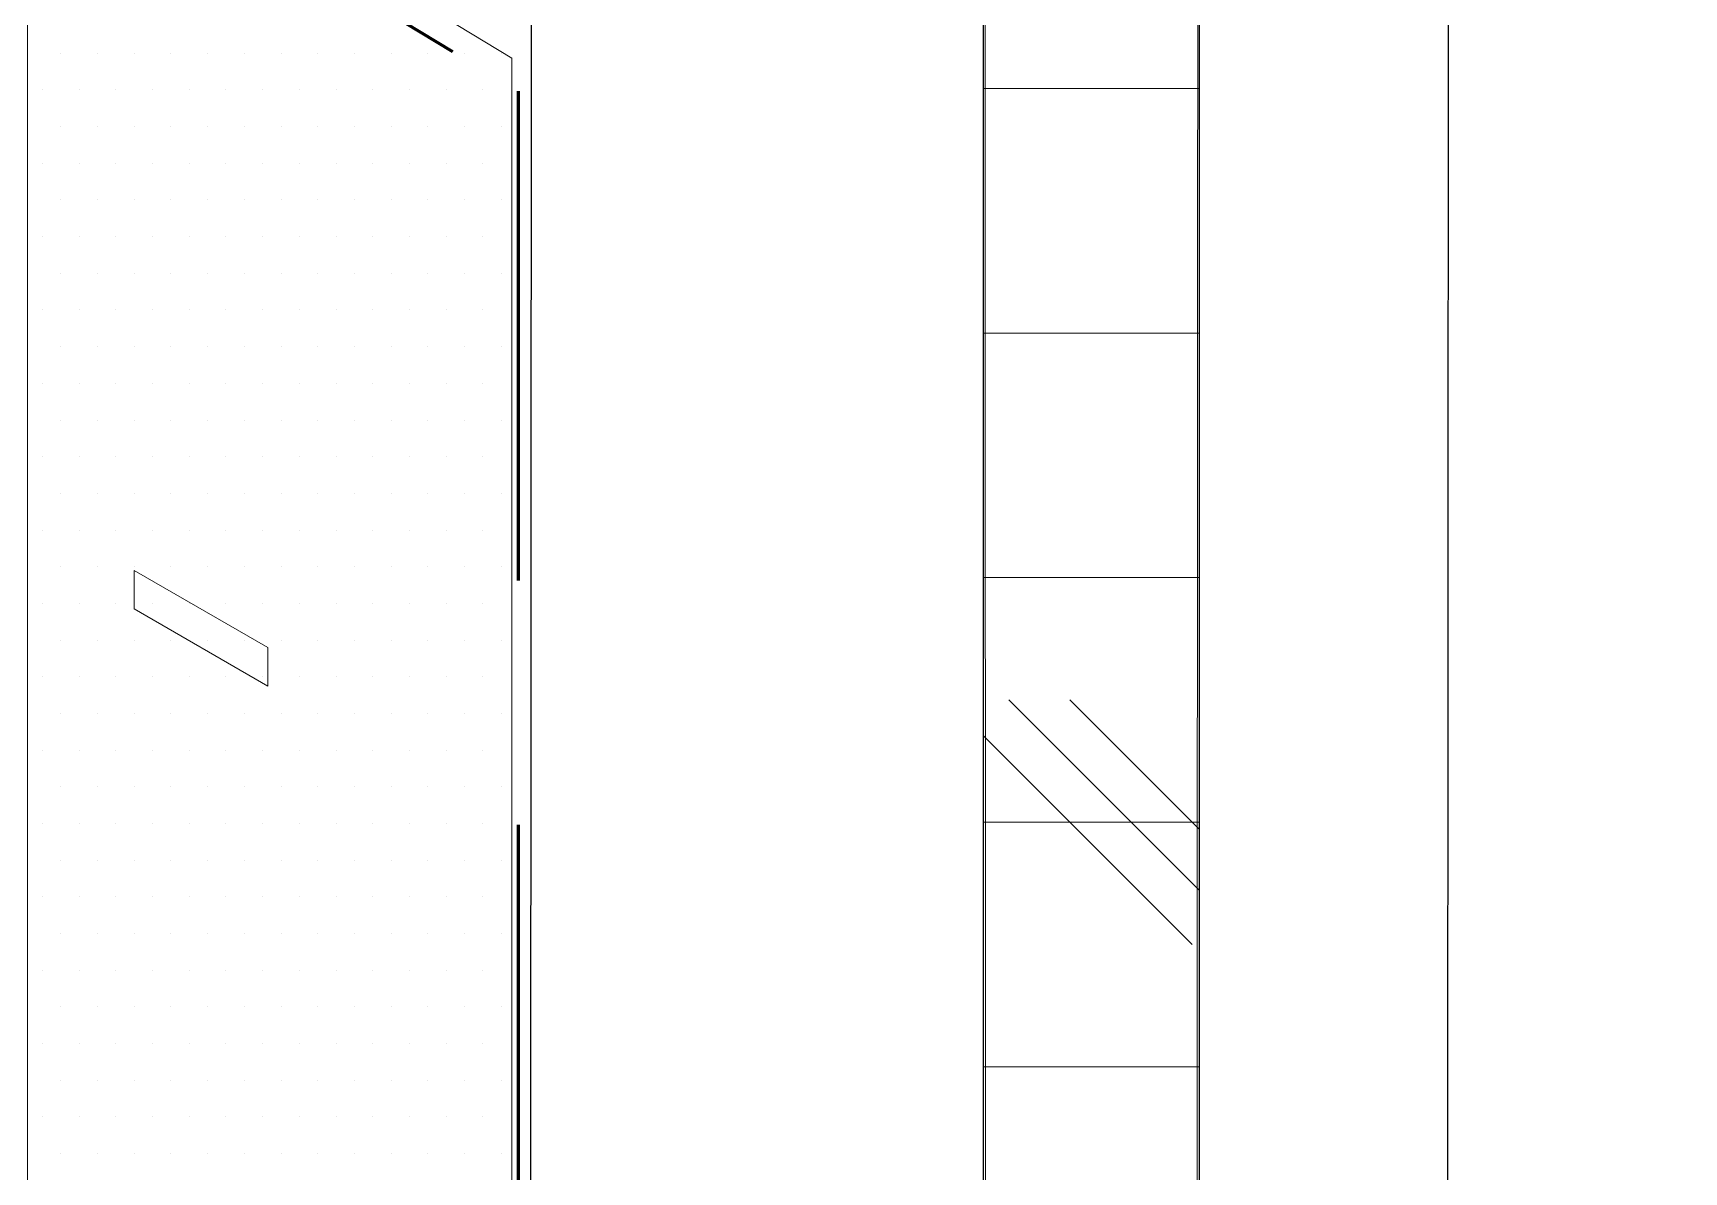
# Model space of a CAD drawing. Header units: inches. Extents: x -20.7 to 76.3, y -55.2 to 19.1.
# Drawn here: x 53.541 to 54.385, y -28.265 to -27.683 of the extents above; entities that cross this region are included whole.
import ezdxf

# ---------------------------------------------------------------- set-up
doc = ezdxf.new("R2010")
doc.units = ezdxf.units.IN
doc.header["$MEASUREMENT"] = 0
doc.linetypes.add('AI-Linetype-48', pattern=[0.375113, 0.250075, -0.125038])
doc.linetypes.add('AI-Linetype-50', pattern=[0.375113, 0.250075, -0.125038])
for name, color, linetype, lineweight in [('.ATI-HATCH', 7, 'Continuous', 0), ('G-ANNO-TTLB', 7, 'Continuous', 0), ('TYVEK', 7, 'Continuous', 0)]:
    doc.layers.add(name, color=color, linetype=linetype, lineweight=lineweight)

# ---------------------------------------------------------------- blocks, each defined once
blk = doc.blocks.new('Block_669')
at = {"layer": '.ATI-HATCH'}
blk.add_open_spline([(54.02697, -26.04706), (54.02697, -26.04706), (54.37061, -26.24415), (54.37061, -26.24415), (54.37061, -26.24415), (54.13727, -26.37918), (54.13727, -26.37918), (54.13727, -26.37918), (54.13421, -31.78963), (54.13421, -31.78963), (54.13421, -31.78963), (54.02966, -31.73509), (54.02966, -31.73509), (54.02966, -31.73509), (54.02697, -26.04706), (54.02697, -26.04706)], degree=3, knots=[0, 0, 0, 0, 1, 1, 1, 2, 2, 2, 3, 3, 3, 4, 4, 4, 5, 5, 5, 5], dxfattribs=at)
at = {"layer": '.ATI-HATCH', "color": 8, "lineweight": 0, "true_color": 0x808080}
for points in [[(54.02697, -27.71091), (54.02697, -27.71091), (54.13727, -27.71091), (54.13727, -27.71091)], [(54.02697, -27.83595), (54.02697, -27.83595), (54.13727, -27.83595), (54.13727, -27.83595)], [(54.02697, -27.96098), (54.02697, -27.96098), (54.13727, -27.96098), (54.13727, -27.96098)], [(54.13727, -28.12084), (54.13727, -28.12084), (54.03994, -28.0235), (54.03994, -28.0235)], [(54.13727, -28.08958), (54.13727, -28.08958), (54.0712, -28.0235), (54.0712, -28.0235)], [(54.13372, -28.14854), (54.13372, -28.14854), (54.02697, -28.04179), (54.02697, -28.04179)], [(54.02697, -28.08602), (54.02697, -28.08602), (54.13727, -28.08602), (54.13727, -28.08602)], [(54.02697, -28.21106), (54.02697, -28.21106), (54.13727, -28.21106), (54.13727, -28.21106)]]:
    blk.add_open_spline(points, degree=3, dxfattribs=at)
blk = doc.blocks.new('Block_670')
at = {"layer": '.ATI-HATCH'}
blk.add_open_spline([(53.53836, -29.85259), (53.53836, -29.85259), (53.78584, -30.00258), (53.78584, -30.00258), (53.78584, -30.00258), (53.78584, -27.69528), (53.78584, -27.69528), (53.78584, -27.69528), (53.53836, -27.5453), (53.53836, -27.5453), (53.53836, -27.5453), (53.53836, -29.85259), (53.53836, -29.85259)], degree=3, knots=[0, 0, 0, 0, 1, 1, 1, 2, 2, 2, 3, 3, 3, 4, 4, 4, 4], dxfattribs=at)
at = {"layer": '.ATI-HATCH', "color": 8, "lineweight": 0, "true_color": 0x808080}
for points in [[(53.55537, -27.69284), (53.55537, -27.69284), (53.55537, -27.69284), (53.55537, -27.69284)], [(53.57413, -27.69284), (53.57413, -27.69284), (53.57413, -27.69284), (53.57413, -27.69284)], [(53.59289, -27.69284), (53.59289, -27.69284), (53.59289, -27.69284), (53.59289, -27.69284)], [(53.61164, -27.69284), (53.61164, -27.69284), (53.61164, -27.69284), (53.61164, -27.69284)], [(53.6304, -27.69284), (53.6304, -27.69284), (53.6304, -27.69284), (53.6304, -27.69284)], [(53.64915, -27.69284), (53.64915, -27.69284), (53.64915, -27.69284), (53.64915, -27.69284)], [(53.66791, -27.69284), (53.66791, -27.69284), (53.66791, -27.69284), (53.66791, -27.69284)], [(53.68666, -27.69284), (53.68666, -27.69284), (53.68666, -27.69284), (53.68666, -27.69284)], [(53.70542, -27.69284), (53.70542, -27.69284), (53.70542, -27.69284), (53.70542, -27.69284)], [(53.72418, -27.69284), (53.72418, -27.69284), (53.72418, -27.69284), (53.72418, -27.69284)], [(53.74293, -27.69284), (53.74293, -27.69284), (53.74293, -27.69284), (53.74293, -27.69284)], [(53.76169, -27.69284), (53.76169, -27.69284), (53.76169, -27.69284), (53.76169, -27.69284)], [(53.78044, -27.69284), (53.78044, -27.69284), (53.78044, -27.69284), (53.78044, -27.69284)], [(53.546, -27.7116), (53.546, -27.7116), (53.546, -27.7116), (53.546, -27.7116)], [(53.56475, -27.7116), (53.56475, -27.7116), (53.56475, -27.7116), (53.56475, -27.7116)], [(53.58351, -27.7116), (53.58351, -27.7116), (53.58351, -27.7116), (53.58351, -27.7116)], [(53.60226, -27.7116), (53.60226, -27.7116), (53.60226, -27.7116), (53.60226, -27.7116)], [(53.62102, -27.7116), (53.62102, -27.7116), (53.62102, -27.7116), (53.62102, -27.7116)], [(53.63978, -27.7116), (53.63978, -27.7116), (53.63978, -27.7116), (53.63978, -27.7116)], [(53.65853, -27.7116), (53.65853, -27.7116), (53.65853, -27.7116), (53.65853, -27.7116)], [(53.67729, -27.7116), (53.67729, -27.7116), (53.67729, -27.7116), (53.67729, -27.7116)], [(53.69604, -27.7116), (53.69604, -27.7116), (53.69604, -27.7116), (53.69604, -27.7116)], [(53.7148, -27.7116), (53.7148, -27.7116), (53.7148, -27.7116), (53.7148, -27.7116)], [(53.73355, -27.7116), (53.73355, -27.7116), (53.73355, -27.7116), (53.73355, -27.7116)], [(53.75231, -27.7116), (53.75231, -27.7116), (53.75231, -27.7116), (53.75231, -27.7116)], [(53.77107, -27.7116), (53.77107, -27.7116), (53.77107, -27.7116), (53.77107, -27.7116)], [(53.55537, -27.73035), (53.55537, -27.73035), (53.55537, -27.73035), (53.55537, -27.73035)], [(53.57413, -27.73035), (53.57413, -27.73035), (53.57413, -27.73035), (53.57413, -27.73035)], [(53.59289, -27.73035), (53.59289, -27.73035), (53.59289, -27.73035), (53.59289, -27.73035)], [(53.61164, -27.73035), (53.61164, -27.73035), (53.61164, -27.73035), (53.61164, -27.73035)], [(53.6304, -27.73035), (53.6304, -27.73035), (53.6304, -27.73035), (53.6304, -27.73035)], [(53.64915, -27.73035), (53.64915, -27.73035), (53.64915, -27.73035), (53.64915, -27.73035)], [(53.66791, -27.73035), (53.66791, -27.73035), (53.66791, -27.73035), (53.66791, -27.73035)], [(53.68666, -27.73035), (53.68666, -27.73035), (53.68666, -27.73035), (53.68666, -27.73035)], [(53.70542, -27.73035), (53.70542, -27.73035), (53.70542, -27.73035), (53.70542, -27.73035)], [(53.72418, -27.73035), (53.72418, -27.73035), (53.72418, -27.73035), (53.72418, -27.73035)], [(53.74293, -27.73035), (53.74293, -27.73035), (53.74293, -27.73035), (53.74293, -27.73035)], [(53.76169, -27.73035), (53.76169, -27.73035), (53.76169, -27.73035), (53.76169, -27.73035)], [(53.78044, -27.73035), (53.78044, -27.73035), (53.78044, -27.73035), (53.78044, -27.73035)], [(53.546, -27.74911), (53.546, -27.74911), (53.546, -27.74911), (53.546, -27.74911)], [(53.56475, -27.74911), (53.56475, -27.74911), (53.56475, -27.74911), (53.56475, -27.74911)], [(53.58351, -27.74911), (53.58351, -27.74911), (53.58351, -27.74911), (53.58351, -27.74911)], [(53.60226, -27.74911), (53.60226, -27.74911), (53.60226, -27.74911), (53.60226, -27.74911)], [(53.62102, -27.74911), (53.62102, -27.74911), (53.62102, -27.74911), (53.62102, -27.74911)], [(53.63978, -27.74911), (53.63978, -27.74911), (53.63978, -27.74911), (53.63978, -27.74911)], [(53.65853, -27.74911), (53.65853, -27.74911), (53.65853, -27.74911), (53.65853, -27.74911)], [(53.67729, -27.74911), (53.67729, -27.74911), (53.67729, -27.74911), (53.67729, -27.74911)], [(53.69604, -27.74911), (53.69604, -27.74911), (53.69604, -27.74911), (53.69604, -27.74911)], [(53.7148, -27.74911), (53.7148, -27.74911), (53.7148, -27.74911), (53.7148, -27.74911)], [(53.73355, -27.74911), (53.73355, -27.74911), (53.73355, -27.74911), (53.73355, -27.74911)], [(53.75231, -27.74911), (53.75231, -27.74911), (53.75231, -27.74911), (53.75231, -27.74911)], [(53.77107, -27.74911), (53.77107, -27.74911), (53.77107, -27.74911), (53.77107, -27.74911)], [(53.55537, -27.76786), (53.55537, -27.76786), (53.55537, -27.76786), (53.55537, -27.76786)], [(53.57413, -27.76786), (53.57413, -27.76786), (53.57413, -27.76786), (53.57413, -27.76786)], [(53.59289, -27.76786), (53.59289, -27.76786), (53.59289, -27.76786), (53.59289, -27.76786)], [(53.61164, -27.76786), (53.61164, -27.76786), (53.61164, -27.76786), (53.61164, -27.76786)], [(53.6304, -27.76786), (53.6304, -27.76786), (53.6304, -27.76786), (53.6304, -27.76786)], [(53.64915, -27.76786), (53.64915, -27.76786), (53.64915, -27.76786), (53.64915, -27.76786)], [(53.66791, -27.76786), (53.66791, -27.76786), (53.66791, -27.76786), (53.66791, -27.76786)], [(53.68666, -27.76786), (53.68666, -27.76786), (53.68666, -27.76786), (53.68666, -27.76786)], [(53.70542, -27.76786), (53.70542, -27.76786), (53.70542, -27.76786), (53.70542, -27.76786)], [(53.72418, -27.76786), (53.72418, -27.76786), (53.72418, -27.76786), (53.72418, -27.76786)], [(53.74293, -27.76786), (53.74293, -27.76786), (53.74293, -27.76786), (53.74293, -27.76786)], [(53.76169, -27.76786), (53.76169, -27.76786), (53.76169, -27.76786), (53.76169, -27.76786)], [(53.78044, -27.76786), (53.78044, -27.76786), (53.78044, -27.76786), (53.78044, -27.76786)], [(53.546, -27.78662), (53.546, -27.78662), (53.546, -27.78662), (53.546, -27.78662)], [(53.56475, -27.78662), (53.56475, -27.78662), (53.56475, -27.78662), (53.56475, -27.78662)], [(53.58351, -27.78662), (53.58351, -27.78662), (53.58351, -27.78662), (53.58351, -27.78662)], [(53.60226, -27.78662), (53.60226, -27.78662), (53.60226, -27.78662), (53.60226, -27.78662)], [(53.62102, -27.78662), (53.62102, -27.78662), (53.62102, -27.78662), (53.62102, -27.78662)], [(53.63978, -27.78662), (53.63978, -27.78662), (53.63978, -27.78662), (53.63978, -27.78662)], [(53.65853, -27.78662), (53.65853, -27.78662), (53.65853, -27.78662), (53.65853, -27.78662)], [(53.67729, -27.78662), (53.67729, -27.78662), (53.67729, -27.78662), (53.67729, -27.78662)], [(53.69604, -27.78662), (53.69604, -27.78662), (53.69604, -27.78662), (53.69604, -27.78662)], [(53.7148, -27.78662), (53.7148, -27.78662), (53.7148, -27.78662), (53.7148, -27.78662)], [(53.73355, -27.78662), (53.73355, -27.78662), (53.73355, -27.78662), (53.73355, -27.78662)], [(53.75231, -27.78662), (53.75231, -27.78662), (53.75231, -27.78662), (53.75231, -27.78662)], [(53.77107, -27.78662), (53.77107, -27.78662), (53.77107, -27.78662), (53.77107, -27.78662)], [(53.55537, -27.80537), (53.55537, -27.80537), (53.55537, -27.80537), (53.55537, -27.80537)], [(53.57413, -27.80537), (53.57413, -27.80537), (53.57413, -27.80537), (53.57413, -27.80537)], [(53.59289, -27.80537), (53.59289, -27.80537), (53.59289, -27.80537), (53.59289, -27.80537)], [(53.61164, -27.80537), (53.61164, -27.80537), (53.61164, -27.80537), (53.61164, -27.80537)], [(53.6304, -27.80537), (53.6304, -27.80537), (53.6304, -27.80537), (53.6304, -27.80537)], [(53.64915, -27.80537), (53.64915, -27.80537), (53.64915, -27.80537), (53.64915, -27.80537)], [(53.66791, -27.80537), (53.66791, -27.80537), (53.66791, -27.80537), (53.66791, -27.80537)], [(53.68666, -27.80537), (53.68666, -27.80537), (53.68666, -27.80537), (53.68666, -27.80537)], [(53.70542, -27.80537), (53.70542, -27.80537), (53.70542, -27.80537), (53.70542, -27.80537)], [(53.72418, -27.80537), (53.72418, -27.80537), (53.72418, -27.80537), (53.72418, -27.80537)], [(53.74293, -27.80537), (53.74293, -27.80537), (53.74293, -27.80537), (53.74293, -27.80537)], [(53.76169, -27.80537), (53.76169, -27.80537), (53.76169, -27.80537), (53.76169, -27.80537)], [(53.78044, -27.80537), (53.78044, -27.80537), (53.78044, -27.80537), (53.78044, -27.80537)], [(53.546, -27.82413), (53.546, -27.82413), (53.546, -27.82413), (53.546, -27.82413)], [(53.56475, -27.82413), (53.56475, -27.82413), (53.56475, -27.82413), (53.56475, -27.82413)], [(53.58351, -27.82413), (53.58351, -27.82413), (53.58351, -27.82413), (53.58351, -27.82413)], [(53.60226, -27.82413), (53.60226, -27.82413), (53.60226, -27.82413), (53.60226, -27.82413)], [(53.62102, -27.82413), (53.62102, -27.82413), (53.62102, -27.82413), (53.62102, -27.82413)], [(53.63978, -27.82413), (53.63978, -27.82413), (53.63978, -27.82413), (53.63978, -27.82413)], [(53.65853, -27.82413), (53.65853, -27.82413), (53.65853, -27.82413), (53.65853, -27.82413)], [(53.67729, -27.82413), (53.67729, -27.82413), (53.67729, -27.82413), (53.67729, -27.82413)], [(53.69604, -27.82413), (53.69604, -27.82413), (53.69604, -27.82413), (53.69604, -27.82413)], [(53.7148, -27.82413), (53.7148, -27.82413), (53.7148, -27.82413), (53.7148, -27.82413)], [(53.73355, -27.82413), (53.73355, -27.82413), (53.73355, -27.82413), (53.73355, -27.82413)], [(53.75231, -27.82413), (53.75231, -27.82413), (53.75231, -27.82413), (53.75231, -27.82413)], [(53.77107, -27.82413), (53.77107, -27.82413), (53.77107, -27.82413), (53.77107, -27.82413)], [(53.55537, -27.84289), (53.55537, -27.84289), (53.55537, -27.84289), (53.55537, -27.84289)], [(53.57413, -27.84289), (53.57413, -27.84289), (53.57413, -27.84289), (53.57413, -27.84289)], [(53.59289, -27.84289), (53.59289, -27.84289), (53.59289, -27.84289), (53.59289, -27.84289)], [(53.61164, -27.84289), (53.61164, -27.84289), (53.61164, -27.84289), (53.61164, -27.84289)], [(53.6304, -27.84289), (53.6304, -27.84289), (53.6304, -27.84289), (53.6304, -27.84289)], [(53.64915, -27.84289), (53.64915, -27.84289), (53.64915, -27.84289), (53.64915, -27.84289)], [(53.66791, -27.84289), (53.66791, -27.84289), (53.66791, -27.84289), (53.66791, -27.84289)], [(53.68666, -27.84289), (53.68666, -27.84289), (53.68666, -27.84289), (53.68666, -27.84289)], [(53.70542, -27.84289), (53.70542, -27.84289), (53.70542, -27.84289), (53.70542, -27.84289)], [(53.72418, -27.84289), (53.72418, -27.84289), (53.72418, -27.84289), (53.72418, -27.84289)], [(53.74293, -27.84289), (53.74293, -27.84289), (53.74293, -27.84289), (53.74293, -27.84289)], [(53.76169, -27.84289), (53.76169, -27.84289), (53.76169, -27.84289), (53.76169, -27.84289)], [(53.78044, -27.84289), (53.78044, -27.84289), (53.78044, -27.84289), (53.78044, -27.84289)], [(53.546, -27.86164), (53.546, -27.86164), (53.546, -27.86164), (53.546, -27.86164)], [(53.56475, -27.86164), (53.56475, -27.86164), (53.56475, -27.86164), (53.56475, -27.86164)], [(53.58351, -27.86164), (53.58351, -27.86164), (53.58351, -27.86164), (53.58351, -27.86164)], [(53.60226, -27.86164), (53.60226, -27.86164), (53.60226, -27.86164), (53.60226, -27.86164)], [(53.62102, -27.86164), (53.62102, -27.86164), (53.62102, -27.86164), (53.62102, -27.86164)], [(53.63978, -27.86164), (53.63978, -27.86164), (53.63978, -27.86164), (53.63978, -27.86164)], [(53.65853, -27.86164), (53.65853, -27.86164), (53.65853, -27.86164), (53.65853, -27.86164)], [(53.67729, -27.86164), (53.67729, -27.86164), (53.67729, -27.86164), (53.67729, -27.86164)], [(53.69604, -27.86164), (53.69604, -27.86164), (53.69604, -27.86164), (53.69604, -27.86164)], [(53.7148, -27.86164), (53.7148, -27.86164), (53.7148, -27.86164), (53.7148, -27.86164)], [(53.73355, -27.86164), (53.73355, -27.86164), (53.73355, -27.86164), (53.73355, -27.86164)], [(53.75231, -27.86164), (53.75231, -27.86164), (53.75231, -27.86164), (53.75231, -27.86164)], [(53.77107, -27.86164), (53.77107, -27.86164), (53.77107, -27.86164), (53.77107, -27.86164)], [(53.55537, -27.8804), (53.55537, -27.8804), (53.55537, -27.8804), (53.55537, -27.8804)], [(53.57413, -27.8804), (53.57413, -27.8804), (53.57413, -27.8804), (53.57413, -27.8804)], [(53.59289, -27.8804), (53.59289, -27.8804), (53.59289, -27.8804), (53.59289, -27.8804)], [(53.61164, -27.8804), (53.61164, -27.8804), (53.61164, -27.8804), (53.61164, -27.8804)], [(53.6304, -27.8804), (53.6304, -27.8804), (53.6304, -27.8804), (53.6304, -27.8804)], [(53.64915, -27.8804), (53.64915, -27.8804), (53.64915, -27.8804), (53.64915, -27.8804)], [(53.66791, -27.8804), (53.66791, -27.8804), (53.66791, -27.8804), (53.66791, -27.8804)], [(53.68666, -27.8804), (53.68666, -27.8804), (53.68666, -27.8804), (53.68666, -27.8804)], [(53.70542, -27.8804), (53.70542, -27.8804), (53.70542, -27.8804), (53.70542, -27.8804)], [(53.72418, -27.8804), (53.72418, -27.8804), (53.72418, -27.8804), (53.72418, -27.8804)], [(53.74293, -27.8804), (53.74293, -27.8804), (53.74293, -27.8804), (53.74293, -27.8804)], [(53.76169, -27.8804), (53.76169, -27.8804), (53.76169, -27.8804), (53.76169, -27.8804)], [(53.78044, -27.8804), (53.78044, -27.8804), (53.78044, -27.8804), (53.78044, -27.8804)], [(53.546, -27.89915), (53.546, -27.89915), (53.546, -27.89915), (53.546, -27.89915)], [(53.56475, -27.89915), (53.56475, -27.89915), (53.56475, -27.89915), (53.56475, -27.89915)], [(53.58351, -27.89915), (53.58351, -27.89915), (53.58351, -27.89915), (53.58351, -27.89915)], [(53.60226, -27.89915), (53.60226, -27.89915), (53.60226, -27.89915), (53.60226, -27.89915)], [(53.62102, -27.89915), (53.62102, -27.89915), (53.62102, -27.89915), (53.62102, -27.89915)], [(53.63978, -27.89915), (53.63978, -27.89915), (53.63978, -27.89915), (53.63978, -27.89915)], [(53.65853, -27.89915), (53.65853, -27.89915), (53.65853, -27.89915), (53.65853, -27.89915)], [(53.67729, -27.89915), (53.67729, -27.89915), (53.67729, -27.89915), (53.67729, -27.89915)], [(53.69604, -27.89915), (53.69604, -27.89915), (53.69604, -27.89915), (53.69604, -27.89915)], [(53.7148, -27.89915), (53.7148, -27.89915), (53.7148, -27.89915), (53.7148, -27.89915)], [(53.73355, -27.89915), (53.73355, -27.89915), (53.73355, -27.89915), (53.73355, -27.89915)], [(53.75231, -27.89915), (53.75231, -27.89915), (53.75231, -27.89915), (53.75231, -27.89915)], [(53.77107, -27.89915), (53.77107, -27.89915), (53.77107, -27.89915), (53.77107, -27.89915)], [(53.55537, -27.91791), (53.55537, -27.91791), (53.55537, -27.91791), (53.55537, -27.91791)], [(53.57413, -27.91791), (53.57413, -27.91791), (53.57413, -27.91791), (53.57413, -27.91791)], [(53.59289, -27.91791), (53.59289, -27.91791), (53.59289, -27.91791), (53.59289, -27.91791)], [(53.61164, -27.91791), (53.61164, -27.91791), (53.61164, -27.91791), (53.61164, -27.91791)], [(53.6304, -27.91791), (53.6304, -27.91791), (53.6304, -27.91791), (53.6304, -27.91791)], [(53.64915, -27.91791), (53.64915, -27.91791), (53.64915, -27.91791), (53.64915, -27.91791)], [(53.66791, -27.91791), (53.66791, -27.91791), (53.66791, -27.91791), (53.66791, -27.91791)], [(53.68666, -27.91791), (53.68666, -27.91791), (53.68666, -27.91791), (53.68666, -27.91791)], [(53.70542, -27.91791), (53.70542, -27.91791), (53.70542, -27.91791), (53.70542, -27.91791)], [(53.72418, -27.91791), (53.72418, -27.91791), (53.72418, -27.91791), (53.72418, -27.91791)], [(53.74293, -27.91791), (53.74293, -27.91791), (53.74293, -27.91791), (53.74293, -27.91791)], [(53.76169, -27.91791), (53.76169, -27.91791), (53.76169, -27.91791), (53.76169, -27.91791)], [(53.78044, -27.91791), (53.78044, -27.91791), (53.78044, -27.91791), (53.78044, -27.91791)], [(53.546, -27.93666), (53.546, -27.93666), (53.546, -27.93666), (53.546, -27.93666)], [(53.56475, -27.93666), (53.56475, -27.93666), (53.56475, -27.93666), (53.56475, -27.93666)], [(53.58351, -27.93666), (53.58351, -27.93666), (53.58351, -27.93666), (53.58351, -27.93666)], [(53.60226, -27.93666), (53.60226, -27.93666), (53.60226, -27.93666), (53.60226, -27.93666)], [(53.62102, -27.93666), (53.62102, -27.93666), (53.62102, -27.93666), (53.62102, -27.93666)], [(53.63978, -27.93666), (53.63978, -27.93666), (53.63978, -27.93666), (53.63978, -27.93666)], [(53.65853, -27.93666), (53.65853, -27.93666), (53.65853, -27.93666), (53.65853, -27.93666)], [(53.67729, -27.93666), (53.67729, -27.93666), (53.67729, -27.93666), (53.67729, -27.93666)], [(53.69604, -27.93666), (53.69604, -27.93666), (53.69604, -27.93666), (53.69604, -27.93666)], [(53.7148, -27.93666), (53.7148, -27.93666), (53.7148, -27.93666), (53.7148, -27.93666)], [(53.73355, -27.93666), (53.73355, -27.93666), (53.73355, -27.93666), (53.73355, -27.93666)], [(53.75231, -27.93666), (53.75231, -27.93666), (53.75231, -27.93666), (53.75231, -27.93666)], [(53.77107, -27.93666), (53.77107, -27.93666), (53.77107, -27.93666), (53.77107, -27.93666)], [(53.55537, -27.95542), (53.55537, -27.95542), (53.55537, -27.95542), (53.55537, -27.95542)], [(53.57413, -27.95542), (53.57413, -27.95542), (53.57413, -27.95542), (53.57413, -27.95542)], [(53.59289, -27.95542), (53.59289, -27.95542), (53.59289, -27.95542), (53.59289, -27.95542)], [(53.61164, -27.95542), (53.61164, -27.95542), (53.61164, -27.95542), (53.61164, -27.95542)], [(53.6304, -27.95542), (53.6304, -27.95542), (53.6304, -27.95542), (53.6304, -27.95542)], [(53.64915, -27.95542), (53.64915, -27.95542), (53.64915, -27.95542), (53.64915, -27.95542)], [(53.66791, -27.95542), (53.66791, -27.95542), (53.66791, -27.95542), (53.66791, -27.95542)], [(53.68666, -27.95542), (53.68666, -27.95542), (53.68666, -27.95542), (53.68666, -27.95542)], [(53.70542, -27.95542), (53.70542, -27.95542), (53.70542, -27.95542), (53.70542, -27.95542)], [(53.72418, -27.95542), (53.72418, -27.95542), (53.72418, -27.95542), (53.72418, -27.95542)], [(53.74293, -27.95542), (53.74293, -27.95542), (53.74293, -27.95542), (53.74293, -27.95542)], [(53.76169, -27.95542), (53.76169, -27.95542), (53.76169, -27.95542), (53.76169, -27.95542)], [(53.78044, -27.95542), (53.78044, -27.95542), (53.78044, -27.95542), (53.78044, -27.95542)], [(53.546, -27.97417), (53.546, -27.97417), (53.546, -27.97417), (53.546, -27.97417)], [(53.56475, -27.97417), (53.56475, -27.97417), (53.56475, -27.97417), (53.56475, -27.97417)], [(53.58351, -27.97417), (53.58351, -27.97417), (53.58351, -27.97417), (53.58351, -27.97417)], [(53.60226, -27.97417), (53.60226, -27.97417), (53.60226, -27.97417), (53.60226, -27.97417)], [(53.62102, -27.97417), (53.62102, -27.97417), (53.62102, -27.97417), (53.62102, -27.97417)], [(53.63978, -27.97417), (53.63978, -27.97417), (53.63978, -27.97417), (53.63978, -27.97417)], [(53.65853, -27.97417), (53.65853, -27.97417), (53.65853, -27.97417), (53.65853, -27.97417)], [(53.67729, -27.97417), (53.67729, -27.97417), (53.67729, -27.97417), (53.67729, -27.97417)], [(53.69604, -27.97417), (53.69604, -27.97417), (53.69604, -27.97417), (53.69604, -27.97417)], [(53.7148, -27.97417), (53.7148, -27.97417), (53.7148, -27.97417), (53.7148, -27.97417)], [(53.73355, -27.97417), (53.73355, -27.97417), (53.73355, -27.97417), (53.73355, -27.97417)], [(53.75231, -27.97417), (53.75231, -27.97417), (53.75231, -27.97417), (53.75231, -27.97417)], [(53.77107, -27.97417), (53.77107, -27.97417), (53.77107, -27.97417), (53.77107, -27.97417)], [(53.55537, -27.99293), (53.55537, -27.99293), (53.55537, -27.99293), (53.55537, -27.99293)], [(53.57413, -27.99293), (53.57413, -27.99293), (53.57413, -27.99293), (53.57413, -27.99293)], [(53.59289, -27.99293), (53.59289, -27.99293), (53.59289, -27.99293), (53.59289, -27.99293)], [(53.61164, -27.99293), (53.61164, -27.99293), (53.61164, -27.99293), (53.61164, -27.99293)], [(53.6304, -27.99293), (53.6304, -27.99293), (53.6304, -27.99293), (53.6304, -27.99293)], [(53.64915, -27.99293), (53.64915, -27.99293), (53.64915, -27.99293), (53.64915, -27.99293)], [(53.66791, -27.99293), (53.66791, -27.99293), (53.66791, -27.99293), (53.66791, -27.99293)], [(53.68666, -27.99293), (53.68666, -27.99293), (53.68666, -27.99293), (53.68666, -27.99293)], [(53.70542, -27.99293), (53.70542, -27.99293), (53.70542, -27.99293), (53.70542, -27.99293)], [(53.72418, -27.99293), (53.72418, -27.99293), (53.72418, -27.99293), (53.72418, -27.99293)], [(53.74293, -27.99293), (53.74293, -27.99293), (53.74293, -27.99293), (53.74293, -27.99293)], [(53.76169, -27.99293), (53.76169, -27.99293), (53.76169, -27.99293), (53.76169, -27.99293)], [(53.78044, -27.99293), (53.78044, -27.99293), (53.78044, -27.99293), (53.78044, -27.99293)], [(53.546, -28.01169), (53.546, -28.01169), (53.546, -28.01169), (53.546, -28.01169)], [(53.56475, -28.01169), (53.56475, -28.01169), (53.56475, -28.01169), (53.56475, -28.01169)], [(53.58351, -28.01169), (53.58351, -28.01169), (53.58351, -28.01169), (53.58351, -28.01169)], [(53.60226, -28.01169), (53.60226, -28.01169), (53.60226, -28.01169), (53.60226, -28.01169)], [(53.62102, -28.01169), (53.62102, -28.01169), (53.62102, -28.01169), (53.62102, -28.01169)], [(53.63978, -28.01169), (53.63978, -28.01169), (53.63978, -28.01169), (53.63978, -28.01169)], [(53.65853, -28.01169), (53.65853, -28.01169), (53.65853, -28.01169), (53.65853, -28.01169)], [(53.67729, -28.01169), (53.67729, -28.01169), (53.67729, -28.01169), (53.67729, -28.01169)], [(53.69604, -28.01169), (53.69604, -28.01169), (53.69604, -28.01169), (53.69604, -28.01169)], [(53.7148, -28.01169), (53.7148, -28.01169), (53.7148, -28.01169), (53.7148, -28.01169)], [(53.73355, -28.01169), (53.73355, -28.01169), (53.73355, -28.01169), (53.73355, -28.01169)], [(53.75231, -28.01169), (53.75231, -28.01169), (53.75231, -28.01169), (53.75231, -28.01169)], [(53.77107, -28.01169), (53.77107, -28.01169), (53.77107, -28.01169), (53.77107, -28.01169)], [(53.55537, -28.03044), (53.55537, -28.03044), (53.55537, -28.03044), (53.55537, -28.03044)], [(53.57413, -28.03044), (53.57413, -28.03044), (53.57413, -28.03044), (53.57413, -28.03044)], [(53.59289, -28.03044), (53.59289, -28.03044), (53.59289, -28.03044), (53.59289, -28.03044)], [(53.61164, -28.03044), (53.61164, -28.03044), (53.61164, -28.03044), (53.61164, -28.03044)], [(53.6304, -28.03044), (53.6304, -28.03044), (53.6304, -28.03044), (53.6304, -28.03044)], [(53.64915, -28.03044), (53.64915, -28.03044), (53.64915, -28.03044), (53.64915, -28.03044)], [(53.66791, -28.03044), (53.66791, -28.03044), (53.66791, -28.03044), (53.66791, -28.03044)], [(53.68666, -28.03044), (53.68666, -28.03044), (53.68666, -28.03044), (53.68666, -28.03044)], [(53.70542, -28.03044), (53.70542, -28.03044), (53.70542, -28.03044), (53.70542, -28.03044)], [(53.72418, -28.03044), (53.72418, -28.03044), (53.72418, -28.03044), (53.72418, -28.03044)], [(53.74293, -28.03044), (53.74293, -28.03044), (53.74293, -28.03044), (53.74293, -28.03044)], [(53.76169, -28.03044), (53.76169, -28.03044), (53.76169, -28.03044), (53.76169, -28.03044)], [(53.78044, -28.03044), (53.78044, -28.03044), (53.78044, -28.03044), (53.78044, -28.03044)], [(53.546, -28.0492), (53.546, -28.0492), (53.546, -28.0492), (53.546, -28.0492)], [(53.56475, -28.0492), (53.56475, -28.0492), (53.56475, -28.0492), (53.56475, -28.0492)], [(53.58351, -28.0492), (53.58351, -28.0492), (53.58351, -28.0492), (53.58351, -28.0492)], [(53.60226, -28.0492), (53.60226, -28.0492), (53.60226, -28.0492), (53.60226, -28.0492)], [(53.62102, -28.0492), (53.62102, -28.0492), (53.62102, -28.0492), (53.62102, -28.0492)], [(53.63978, -28.0492), (53.63978, -28.0492), (53.63978, -28.0492), (53.63978, -28.0492)], [(53.65853, -28.0492), (53.65853, -28.0492), (53.65853, -28.0492), (53.65853, -28.0492)], [(53.67729, -28.0492), (53.67729, -28.0492), (53.67729, -28.0492), (53.67729, -28.0492)], [(53.69604, -28.0492), (53.69604, -28.0492), (53.69604, -28.0492), (53.69604, -28.0492)], [(53.7148, -28.0492), (53.7148, -28.0492), (53.7148, -28.0492), (53.7148, -28.0492)], [(53.73355, -28.0492), (53.73355, -28.0492), (53.73355, -28.0492), (53.73355, -28.0492)], [(53.75231, -28.0492), (53.75231, -28.0492), (53.75231, -28.0492), (53.75231, -28.0492)], [(53.77107, -28.0492), (53.77107, -28.0492), (53.77107, -28.0492), (53.77107, -28.0492)], [(53.55537, -28.06795), (53.55537, -28.06795), (53.55537, -28.06795), (53.55537, -28.06795)], [(53.57413, -28.06795), (53.57413, -28.06795), (53.57413, -28.06795), (53.57413, -28.06795)], [(53.59289, -28.06795), (53.59289, -28.06795), (53.59289, -28.06795), (53.59289, -28.06795)], [(53.61164, -28.06795), (53.61164, -28.06795), (53.61164, -28.06795), (53.61164, -28.06795)], [(53.6304, -28.06795), (53.6304, -28.06795), (53.6304, -28.06795), (53.6304, -28.06795)], [(53.64915, -28.06795), (53.64915, -28.06795), (53.64915, -28.06795), (53.64915, -28.06795)], [(53.66791, -28.06795), (53.66791, -28.06795), (53.66791, -28.06795), (53.66791, -28.06795)], [(53.68666, -28.06795), (53.68666, -28.06795), (53.68666, -28.06795), (53.68666, -28.06795)], [(53.70542, -28.06795), (53.70542, -28.06795), (53.70542, -28.06795), (53.70542, -28.06795)], [(53.72418, -28.06795), (53.72418, -28.06795), (53.72418, -28.06795), (53.72418, -28.06795)], [(53.74293, -28.06795), (53.74293, -28.06795), (53.74293, -28.06795), (53.74293, -28.06795)], [(53.76169, -28.06795), (53.76169, -28.06795), (53.76169, -28.06795), (53.76169, -28.06795)], [(53.78044, -28.06795), (53.78044, -28.06795), (53.78044, -28.06795), (53.78044, -28.06795)], [(53.546, -28.08671), (53.546, -28.08671), (53.546, -28.08671), (53.546, -28.08671)], [(53.56475, -28.08671), (53.56475, -28.08671), (53.56475, -28.08671), (53.56475, -28.08671)], [(53.58351, -28.08671), (53.58351, -28.08671), (53.58351, -28.08671), (53.58351, -28.08671)], [(53.60226, -28.08671), (53.60226, -28.08671), (53.60226, -28.08671), (53.60226, -28.08671)], [(53.62102, -28.08671), (53.62102, -28.08671), (53.62102, -28.08671), (53.62102, -28.08671)], [(53.63978, -28.08671), (53.63978, -28.08671), (53.63978, -28.08671), (53.63978, -28.08671)], [(53.65853, -28.08671), (53.65853, -28.08671), (53.65853, -28.08671), (53.65853, -28.08671)], [(53.67729, -28.08671), (53.67729, -28.08671), (53.67729, -28.08671), (53.67729, -28.08671)], [(53.69604, -28.08671), (53.69604, -28.08671), (53.69604, -28.08671), (53.69604, -28.08671)], [(53.7148, -28.08671), (53.7148, -28.08671), (53.7148, -28.08671), (53.7148, -28.08671)], [(53.73355, -28.08671), (53.73355, -28.08671), (53.73355, -28.08671), (53.73355, -28.08671)], [(53.75231, -28.08671), (53.75231, -28.08671), (53.75231, -28.08671), (53.75231, -28.08671)], [(53.77107, -28.08671), (53.77107, -28.08671), (53.77107, -28.08671), (53.77107, -28.08671)], [(53.55537, -28.10546), (53.55537, -28.10546), (53.55537, -28.10546), (53.55537, -28.10546)], [(53.57413, -28.10546), (53.57413, -28.10546), (53.57413, -28.10546), (53.57413, -28.10546)], [(53.59289, -28.10546), (53.59289, -28.10546), (53.59289, -28.10546), (53.59289, -28.10546)], [(53.61164, -28.10546), (53.61164, -28.10546), (53.61164, -28.10546), (53.61164, -28.10546)], [(53.6304, -28.10546), (53.6304, -28.10546), (53.6304, -28.10546), (53.6304, -28.10546)], [(53.64915, -28.10546), (53.64915, -28.10546), (53.64915, -28.10546), (53.64915, -28.10546)], [(53.66791, -28.10546), (53.66791, -28.10546), (53.66791, -28.10546), (53.66791, -28.10546)], [(53.68666, -28.10546), (53.68666, -28.10546), (53.68666, -28.10546), (53.68666, -28.10546)], [(53.70542, -28.10546), (53.70542, -28.10546), (53.70542, -28.10546), (53.70542, -28.10546)], [(53.72418, -28.10546), (53.72418, -28.10546), (53.72418, -28.10546), (53.72418, -28.10546)], [(53.74293, -28.10546), (53.74293, -28.10546), (53.74293, -28.10546), (53.74293, -28.10546)], [(53.76169, -28.10546), (53.76169, -28.10546), (53.76169, -28.10546), (53.76169, -28.10546)], [(53.78044, -28.10546), (53.78044, -28.10546), (53.78044, -28.10546), (53.78044, -28.10546)], [(53.546, -28.12422), (53.546, -28.12422), (53.546, -28.12422), (53.546, -28.12422)], [(53.56475, -28.12422), (53.56475, -28.12422), (53.56475, -28.12422), (53.56475, -28.12422)], [(53.58351, -28.12422), (53.58351, -28.12422), (53.58351, -28.12422), (53.58351, -28.12422)], [(53.60226, -28.12422), (53.60226, -28.12422), (53.60226, -28.12422), (53.60226, -28.12422)], [(53.62102, -28.12422), (53.62102, -28.12422), (53.62102, -28.12422), (53.62102, -28.12422)], [(53.63978, -28.12422), (53.63978, -28.12422), (53.63978, -28.12422), (53.63978, -28.12422)], [(53.65853, -28.12422), (53.65853, -28.12422), (53.65853, -28.12422), (53.65853, -28.12422)], [(53.67729, -28.12422), (53.67729, -28.12422), (53.67729, -28.12422), (53.67729, -28.12422)], [(53.69604, -28.12422), (53.69604, -28.12422), (53.69604, -28.12422), (53.69604, -28.12422)], [(53.7148, -28.12422), (53.7148, -28.12422), (53.7148, -28.12422), (53.7148, -28.12422)], [(53.73355, -28.12422), (53.73355, -28.12422), (53.73355, -28.12422), (53.73355, -28.12422)], [(53.75231, -28.12422), (53.75231, -28.12422), (53.75231, -28.12422), (53.75231, -28.12422)], [(53.77107, -28.12422), (53.77107, -28.12422), (53.77107, -28.12422), (53.77107, -28.12422)], [(53.55537, -28.14298), (53.55537, -28.14298), (53.55537, -28.14298), (53.55537, -28.14298)], [(53.57413, -28.14298), (53.57413, -28.14298), (53.57413, -28.14298), (53.57413, -28.14298)], [(53.59289, -28.14298), (53.59289, -28.14298), (53.59289, -28.14298), (53.59289, -28.14298)], [(53.61164, -28.14298), (53.61164, -28.14298), (53.61164, -28.14298), (53.61164, -28.14298)], [(53.6304, -28.14298), (53.6304, -28.14298), (53.6304, -28.14298), (53.6304, -28.14298)], [(53.64915, -28.14298), (53.64915, -28.14298), (53.64915, -28.14298), (53.64915, -28.14298)], [(53.66791, -28.14298), (53.66791, -28.14298), (53.66791, -28.14298), (53.66791, -28.14298)], [(53.68666, -28.14298), (53.68666, -28.14298), (53.68666, -28.14298), (53.68666, -28.14298)], [(53.70542, -28.14298), (53.70542, -28.14298), (53.70542, -28.14298), (53.70542, -28.14298)], [(53.72418, -28.14298), (53.72418, -28.14298), (53.72418, -28.14298), (53.72418, -28.14298)], [(53.74293, -28.14298), (53.74293, -28.14298), (53.74293, -28.14298), (53.74293, -28.14298)], [(53.76169, -28.14298), (53.76169, -28.14298), (53.76169, -28.14298), (53.76169, -28.14298)], [(53.78044, -28.14298), (53.78044, -28.14298), (53.78044, -28.14298), (53.78044, -28.14298)], [(53.546, -28.16173), (53.546, -28.16173), (53.546, -28.16173), (53.546, -28.16173)], [(53.56475, -28.16173), (53.56475, -28.16173), (53.56475, -28.16173), (53.56475, -28.16173)], [(53.58351, -28.16173), (53.58351, -28.16173), (53.58351, -28.16173), (53.58351, -28.16173)], [(53.60226, -28.16173), (53.60226, -28.16173), (53.60226, -28.16173), (53.60226, -28.16173)], [(53.62102, -28.16173), (53.62102, -28.16173), (53.62102, -28.16173), (53.62102, -28.16173)], [(53.63978, -28.16173), (53.63978, -28.16173), (53.63978, -28.16173), (53.63978, -28.16173)], [(53.65853, -28.16173), (53.65853, -28.16173), (53.65853, -28.16173), (53.65853, -28.16173)], [(53.67729, -28.16173), (53.67729, -28.16173), (53.67729, -28.16173), (53.67729, -28.16173)], [(53.69604, -28.16173), (53.69604, -28.16173), (53.69604, -28.16173), (53.69604, -28.16173)], [(53.7148, -28.16173), (53.7148, -28.16173), (53.7148, -28.16173), (53.7148, -28.16173)], [(53.73355, -28.16173), (53.73355, -28.16173), (53.73355, -28.16173), (53.73355, -28.16173)], [(53.75231, -28.16173), (53.75231, -28.16173), (53.75231, -28.16173), (53.75231, -28.16173)], [(53.77107, -28.16173), (53.77107, -28.16173), (53.77107, -28.16173), (53.77107, -28.16173)], [(53.55537, -28.18049), (53.55537, -28.18049), (53.55537, -28.18049), (53.55537, -28.18049)], [(53.57413, -28.18049), (53.57413, -28.18049), (53.57413, -28.18049), (53.57413, -28.18049)], [(53.59289, -28.18049), (53.59289, -28.18049), (53.59289, -28.18049), (53.59289, -28.18049)], [(53.61164, -28.18049), (53.61164, -28.18049), (53.61164, -28.18049), (53.61164, -28.18049)], [(53.6304, -28.18049), (53.6304, -28.18049), (53.6304, -28.18049), (53.6304, -28.18049)], [(53.64915, -28.18049), (53.64915, -28.18049), (53.64915, -28.18049), (53.64915, -28.18049)], [(53.66791, -28.18049), (53.66791, -28.18049), (53.66791, -28.18049), (53.66791, -28.18049)], [(53.68666, -28.18049), (53.68666, -28.18049), (53.68666, -28.18049), (53.68666, -28.18049)], [(53.70542, -28.18049), (53.70542, -28.18049), (53.70542, -28.18049), (53.70542, -28.18049)], [(53.72418, -28.18049), (53.72418, -28.18049), (53.72418, -28.18049), (53.72418, -28.18049)], [(53.74293, -28.18049), (53.74293, -28.18049), (53.74293, -28.18049), (53.74293, -28.18049)], [(53.76169, -28.18049), (53.76169, -28.18049), (53.76169, -28.18049), (53.76169, -28.18049)], [(53.78044, -28.18049), (53.78044, -28.18049), (53.78044, -28.18049), (53.78044, -28.18049)], [(53.546, -28.19924), (53.546, -28.19924), (53.546, -28.19924), (53.546, -28.19924)], [(53.56475, -28.19924), (53.56475, -28.19924), (53.56475, -28.19924), (53.56475, -28.19924)], [(53.58351, -28.19924), (53.58351, -28.19924), (53.58351, -28.19924), (53.58351, -28.19924)], [(53.60226, -28.19924), (53.60226, -28.19924), (53.60226, -28.19924), (53.60226, -28.19924)], [(53.62102, -28.19924), (53.62102, -28.19924), (53.62102, -28.19924), (53.62102, -28.19924)], [(53.63978, -28.19924), (53.63978, -28.19924), (53.63978, -28.19924), (53.63978, -28.19924)], [(53.65853, -28.19924), (53.65853, -28.19924), (53.65853, -28.19924), (53.65853, -28.19924)], [(53.67729, -28.19924), (53.67729, -28.19924), (53.67729, -28.19924), (53.67729, -28.19924)], [(53.69604, -28.19924), (53.69604, -28.19924), (53.69604, -28.19924), (53.69604, -28.19924)], [(53.7148, -28.19924), (53.7148, -28.19924), (53.7148, -28.19924), (53.7148, -28.19924)], [(53.73355, -28.19924), (53.73355, -28.19924), (53.73355, -28.19924), (53.73355, -28.19924)], [(53.75231, -28.19924), (53.75231, -28.19924), (53.75231, -28.19924), (53.75231, -28.19924)], [(53.77107, -28.19924), (53.77107, -28.19924), (53.77107, -28.19924), (53.77107, -28.19924)], [(53.55537, -28.218), (53.55537, -28.218), (53.55537, -28.218), (53.55537, -28.218)], [(53.57413, -28.218), (53.57413, -28.218), (53.57413, -28.218), (53.57413, -28.218)], [(53.59289, -28.218), (53.59289, -28.218), (53.59289, -28.218), (53.59289, -28.218)], [(53.61164, -28.218), (53.61164, -28.218), (53.61164, -28.218), (53.61164, -28.218)], [(53.6304, -28.218), (53.6304, -28.218), (53.6304, -28.218), (53.6304, -28.218)], [(53.64915, -28.218), (53.64915, -28.218), (53.64915, -28.218), (53.64915, -28.218)], [(53.66791, -28.218), (53.66791, -28.218), (53.66791, -28.218), (53.66791, -28.218)], [(53.68666, -28.218), (53.68666, -28.218), (53.68666, -28.218), (53.68666, -28.218)], [(53.70542, -28.218), (53.70542, -28.218), (53.70542, -28.218), (53.70542, -28.218)], [(53.72418, -28.218), (53.72418, -28.218), (53.72418, -28.218), (53.72418, -28.218)], [(53.74293, -28.218), (53.74293, -28.218), (53.74293, -28.218), (53.74293, -28.218)], [(53.76169, -28.218), (53.76169, -28.218), (53.76169, -28.218), (53.76169, -28.218)], [(53.78044, -28.218), (53.78044, -28.218), (53.78044, -28.218), (53.78044, -28.218)], [(53.546, -28.23675), (53.546, -28.23675), (53.546, -28.23675), (53.546, -28.23675)], [(53.56475, -28.23675), (53.56475, -28.23675), (53.56475, -28.23675), (53.56475, -28.23675)], [(53.58351, -28.23675), (53.58351, -28.23675), (53.58351, -28.23675), (53.58351, -28.23675)], [(53.60226, -28.23675), (53.60226, -28.23675), (53.60226, -28.23675), (53.60226, -28.23675)], [(53.62102, -28.23675), (53.62102, -28.23675), (53.62102, -28.23675), (53.62102, -28.23675)], [(53.63978, -28.23675), (53.63978, -28.23675), (53.63978, -28.23675), (53.63978, -28.23675)], [(53.65853, -28.23675), (53.65853, -28.23675), (53.65853, -28.23675), (53.65853, -28.23675)], [(53.67729, -28.23675), (53.67729, -28.23675), (53.67729, -28.23675), (53.67729, -28.23675)], [(53.69604, -28.23675), (53.69604, -28.23675), (53.69604, -28.23675), (53.69604, -28.23675)], [(53.7148, -28.23675), (53.7148, -28.23675), (53.7148, -28.23675), (53.7148, -28.23675)], [(53.73355, -28.23675), (53.73355, -28.23675), (53.73355, -28.23675), (53.73355, -28.23675)], [(53.75231, -28.23675), (53.75231, -28.23675), (53.75231, -28.23675), (53.75231, -28.23675)], [(53.77107, -28.23675), (53.77107, -28.23675), (53.77107, -28.23675), (53.77107, -28.23675)], [(53.55537, -28.25551), (53.55537, -28.25551), (53.55537, -28.25551), (53.55537, -28.25551)], [(53.57413, -28.25551), (53.57413, -28.25551), (53.57413, -28.25551), (53.57413, -28.25551)], [(53.59289, -28.25551), (53.59289, -28.25551), (53.59289, -28.25551), (53.59289, -28.25551)], [(53.61164, -28.25551), (53.61164, -28.25551), (53.61164, -28.25551), (53.61164, -28.25551)], [(53.6304, -28.25551), (53.6304, -28.25551), (53.6304, -28.25551), (53.6304, -28.25551)], [(53.64915, -28.25551), (53.64915, -28.25551), (53.64915, -28.25551), (53.64915, -28.25551)], [(53.66791, -28.25551), (53.66791, -28.25551), (53.66791, -28.25551), (53.66791, -28.25551)], [(53.68666, -28.25551), (53.68666, -28.25551), (53.68666, -28.25551), (53.68666, -28.25551)], [(53.70542, -28.25551), (53.70542, -28.25551), (53.70542, -28.25551), (53.70542, -28.25551)], [(53.72418, -28.25551), (53.72418, -28.25551), (53.72418, -28.25551), (53.72418, -28.25551)], [(53.74293, -28.25551), (53.74293, -28.25551), (53.74293, -28.25551), (53.74293, -28.25551)], [(53.76169, -28.25551), (53.76169, -28.25551), (53.76169, -28.25551), (53.76169, -28.25551)], [(53.78044, -28.25551), (53.78044, -28.25551), (53.78044, -28.25551), (53.78044, -28.25551)]]:
    blk.add_open_spline(points, degree=3, dxfattribs=at)

msp = doc.modelspace()

# ---------------------------------------------------------------- hatches: boundary and pattern name
at = {"layer": 'G-ANNO-TTLB', "true_color": 0xff00ff, "transparency": 33554687}
h = msp.add_hatch(color=6, dxfattribs=at)
edge = h.paths.add_edge_path()
edge.add_spline(control_points=[(71.85725, -54.94557), (71.85725, -54.94557), (31.15722, -54.94557), (31.15722, -54.94557), (31.15722, -54.94557), (31.15722, -20.81027), (31.15722, -20.81027), (31.15722, -20.81027), (71.85725, -20.81027), (71.85725, -20.81027), (71.85725, -20.81027), (71.85725, -54.94557), (71.85725, -54.94557)], knot_values=[0, 0, 0, 0, 1, 1, 1, 2, 2, 2, 3, 3, 3, 4, 4, 4, 4], degree=3, periodic=0)
edge = h.paths.add_edge_path()
edge.add_spline(control_points=[(31.28226, -20.93531), (31.28226, -20.93531), (31.28226, -54.82054), (31.28226, -54.82054), (31.28226, -54.82054), (71.73222, -54.82054), (71.73222, -54.82054), (71.73222, -54.82054), (71.73222, -20.93531), (71.73222, -20.93531), (71.73222, -20.93531), (31.28226, -20.93531), (31.28226, -20.93531)], knot_values=[0, 0, 0, 0, 1, 1, 1, 2, 2, 2, 3, 3, 3, 4, 4, 4, 4], degree=3, periodic=0)
edge.add_line((31.28226, -20.93531), (31.28226, -20.93531))

# ---------------------------------------------------------------- linework, layer by layer
at = {"layer": 'G-ANNO-TTLB'}
for points in [[(71.85725, -54.94557), (71.85725, -54.94557), (31.15722, -54.94557), (31.15722, -54.94557), (31.15722, -54.94557), (31.15722, -20.81027), (31.15722, -20.81027), (31.15722, -20.81027), (71.85725, -20.81027), (71.85725, -20.81027), (71.85725, -20.81027), (71.85725, -54.94557), (71.85725, -54.94557)], [(31.28226, -20.93531), (31.28226, -20.93531), (31.28226, -54.82054), (31.28226, -54.82054), (31.28226, -54.82054), (71.73222, -54.82054), (71.73222, -54.82054), (71.73222, -54.82054), (71.73222, -20.93531), (71.73222, -20.93531), (71.73222, -20.93531), (31.28226, -20.93531), (31.28226, -20.93531)]]:
    msp.add_open_spline(points, degree=3, knots=[0, 0, 0, 0, 1, 1, 1, 2, 2, 2, 3, 3, 3, 4, 4, 4, 4], dxfattribs=at)
at = {"layer": 'TYVEK', "color": 33, "lineweight": 25, "true_color": 0xcc9966}
for p, q in [((54.02697, -31.73779), (54.02697, -26.04701)), ((53.79651, -26.18373), (53.79359, -31.87683)), ((54.13727, -26.37918), (54.13727, -32.07318)), ((54.26521, -26.45089), (54.26229, -32.14566))]:
    msp.add_line(p, q, dxfattribs=at)
at = {"layer": 'TYVEK', "color": 18, "linetype": 'AI-Linetype-48', "lineweight": 60, "true_color": 0x000000}
msp.add_line((53.54164, -27.5623), (53.78911, -27.71229), dxfattribs=at)
at = {"layer": 'TYVEK', "color": 18, "linetype": 'AI-Linetype-50', "lineweight": 60, "true_color": 0x000000}
msp.add_line((53.78911, -27.71229), (53.78911, -30.01958), dxfattribs=at)
at = {"layer": 'TYVEK', "color": 250, "lineweight": 18, "true_color": 0x221f1f}
msp.add_lwpolyline([(53.59287, -27.95729), (53.66118, -27.99672), (53.66116, -28.01643), (53.59287, -27.97696)], close=True, dxfattribs=at)

# ---------------------------------------------------------------- block references
at = {"layer": '.ATI-HATCH'}
for name in ['Block_669', 'Block_670']:
    msp.add_blockref(name, (0, 0), dxfattribs=at)

doc.saveas('drawing.dxf')
